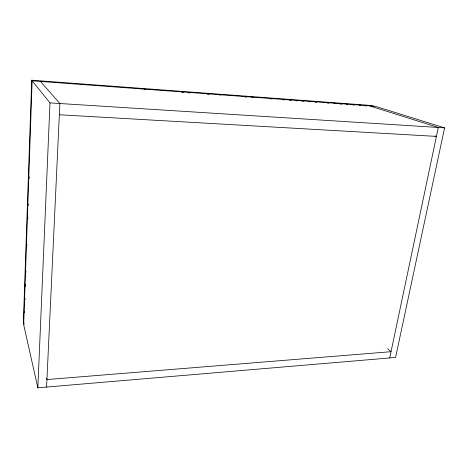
<?xml version="1.0" encoding="UTF-8"?>
<svg xmlns="http://www.w3.org/2000/svg" width="468" height="468" viewBox="0 0 468 468"><rect width="100%" height="100%" fill="white"/><g stroke="black" fill="none" stroke-linecap="round" stroke-linejoin="round"><path stroke-width="0.7" d="M219.188 94.852L217.31 94.015L31.701 80.203L23.4 321.206L24.12 324.382M32.14 80.812L23.687 324.769L37.844 387.796L395.577 357.447L444.6 127.869L374.991 106.224L32.14 80.812L49.982 102.896L37.844 387.796M24.523 312.706L24.576 311.243M24.985 299.567L25.032 298.104M25.442 286.422L25.518 284.234M25.921 272.551L25.974 271.095M26.863 245.542L26.916 244.085M27.805 218.533L27.858 217.076M28.261 205.393L28.314 203.937M29.203 178.384L29.256 176.927M46.589 387.054L59.869 103.522L40.441 81.426M389.727 357.944L438.305 127.471L369.328 105.803M59.342 114.759L436.428 136.399L435.041 135.936M49.982 102.896L444.6 127.869M144.05 89.534L145.507 89.64M181.929 92.331L183.386 92.442M188.487 92.816L189.944 92.927M207.429 94.214L208.886 94.325M245.273 97.011L246.724 97.122M251.813 97.496L253.264 97.601M270.703 98.894L272.16 99M283.058 99.807L284.509 99.912M289.598 100.287L291.049 100.398M296.133 100.772L297.589 100.877M301.948 101.199L303.404 101.31M308.488 101.685L309.939 101.79M315.028 102.17L316.479 102.276M327.378 103.083L328.834 103.188M333.918 103.563L335.375 103.668M339.733 103.995L341.915 104.153M346.273 104.475L347.724 104.586M352.813 104.961L354.264 105.066M359.354 105.44L360.805 105.552M365.163 105.873L366.62 105.979M371.703 106.353L373.154 106.464M374.014 106.382L371.048 105.458L218.059 94.074L220.568 95.185M387.715 348.871L391.043 351.696L46.94 379.554L46.589 378.15M31.701 80.203L32.59 81.297"/></g></svg>
